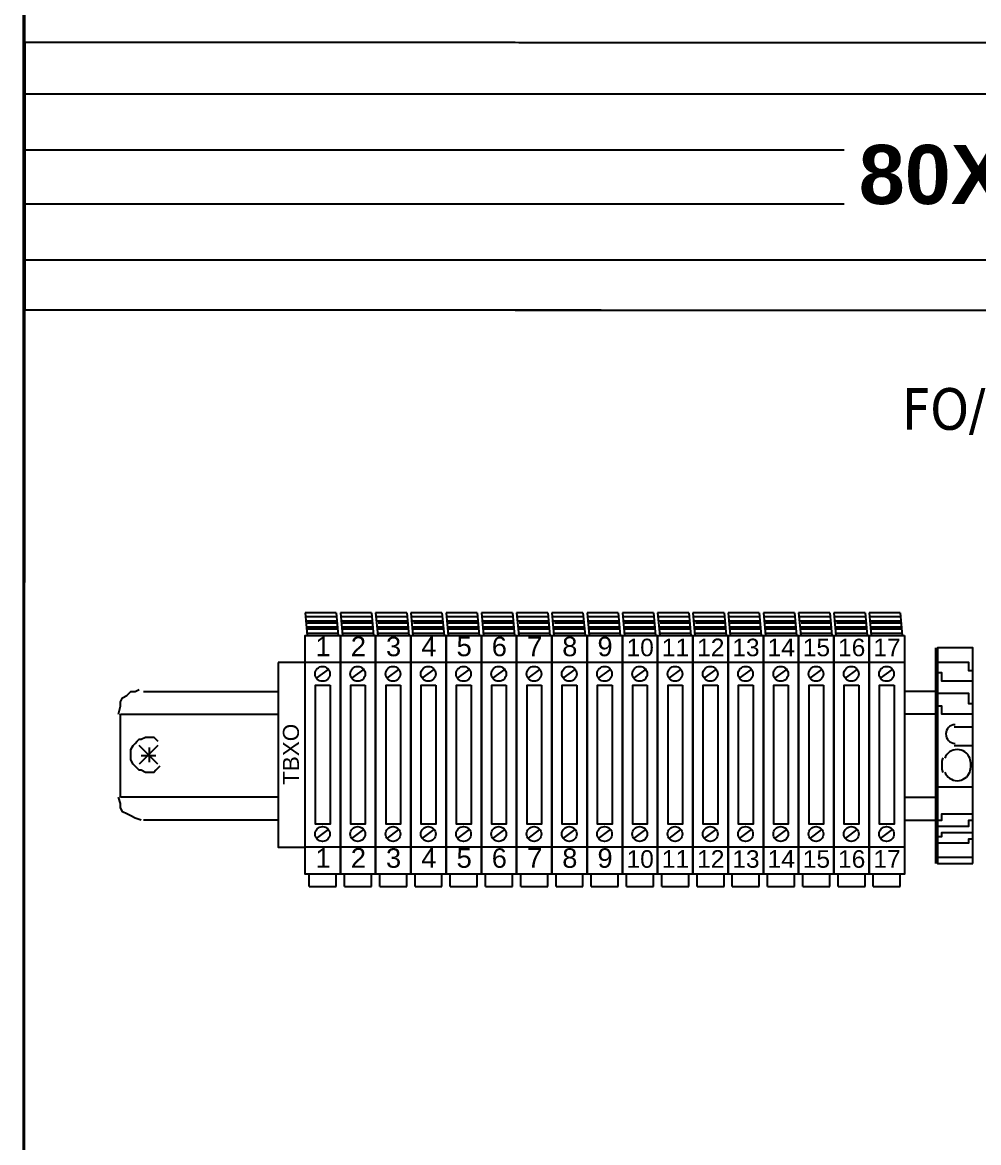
# Model space of a CAD drawing. Header units: inches. Extents: x 100535554 to 201081702, y 63708552 to 127420865.
# Drawn here: x 100541700.2 to 100541743.2, y 63710415.2 to 63710465.6 of the extents above; entities that cross this region are included whole.
import ezdxf

# ---------------------------------------------------------------- set-up
doc = ezdxf.new("R2010")
doc.units = ezdxf.units.IN
doc.header["$MEASUREMENT"] = 0
doc.styles.add('Arial$001H0', font='arial.ttf')
doc.styles.add('Arial$101H0', font='arialbd.ttf')
doc.styles.add('Tahoma$001H0', font='tahoma.ttf')

msp = doc.modelspace()

# ---------------------------------------------------------------- linework, layer by layer
at = {"color": 7, "linetype": 'Continuous', "lineweight": -2, "true_color": 0x000007}
for p, q in [((100541700.283, 63710223.691), (100541700.376, 63710500.746)), ((100541741.286, 63710437.47), (100541741.286, 63710427.778)), ((100541705.688, 63710435.513), (100541711.372, 63710435.513)), ((100541705.688, 63710435.513), (100541711.745, 63710435.513)), ((100541741.286, 63710435.513), (100541739.888, 63710435.513)), ((100541704.663, 63710434.488), (100541711.372, 63710434.488)), ((100541704.663, 63710430.76), (100541704.663, 63710434.488)), ((100541704.663, 63710434.488), (100541711.745, 63710434.488)), ((100541704.663, 63710430.76), (100541704.663, 63710434.488)), ((100541741.286, 63710434.488), (100541739.888, 63710434.488)), ((100541706.34, 63710433.09), (100541705.501, 63710432.251)), ((100541706.34, 63710432.251), (100541705.501, 63710433.09)), ((100541706.34, 63710433.09), (100541705.501, 63710432.251)), ((100541706.34, 63710432.251), (100541705.501, 63710433.09)), ((100541705.967, 63710432.344), (100541705.967, 63710432.997)), ((100541705.967, 63710432.344), (100541705.967, 63710432.997)), ((100541706.247, 63710432.624), (100541705.594, 63710432.624)), ((100541706.247, 63710432.624), (100541705.594, 63710432.624)), ((100541711.372, 63710430.76), (100541704.663, 63710430.76)), ((100541711.745, 63710430.76), (100541704.663, 63710430.76)), ((100541739.888, 63710430.76), (100541741.286, 63710430.76)), ((100541711.372, 63710429.735), (100541705.688, 63710429.735)), ((100541711.745, 63710429.735), (100541705.688, 63710429.735)), ((100541739.888, 63710429.735), (100541741.286, 63710429.735))]:
    msp.add_line(p, q, dxfattribs=at)
at = {"color": 7, "linetype": 'Continuous', "lineweight": 25, "true_color": 0x000007}
for p, q in [((100541855.724, 63710464.588), (100541700.376, 63710464.682)), ((100541855.724, 63710462.352), (100541700.376, 63710462.352)), ((100541737.186, 63710459.836), (100541700.376, 63710459.836)), ((100541737.186, 63710457.413), (100541700.376, 63710457.413)), ((100541855.724, 63710454.897), (100541700.376, 63710454.897)), ((100541700.376, 63710452.66), (100541855.724, 63710452.567))]:
    msp.add_line(p, q, dxfattribs=at)
at = {"color": 254, "linetype": 'Continuous', "lineweight": -2, "true_color": 0xdbdbdb}
for p, q in [((100541714.354, 63710439.054), (100541712.956, 63710439.054)), ((100541712.956, 63710439.054), (100541713.05, 63710438.029)), ((100541714.374, 63710438.866), (100541712.976, 63710438.866)), ((100541714.354, 63710439.054), (100541714.448, 63710438.029)), ((100541715.939, 63710439.054), (100541714.541, 63710439.054)), ((100541714.541, 63710439.054), (100541714.634, 63710438.029)), ((100541715.958, 63710438.866), (100541714.56, 63710438.866)), ((100541715.939, 63710439.054), (100541716.032, 63710438.029)), ((100541717.523, 63710439.054), (100541716.125, 63710439.054)), ((100541716.125, 63710439.054), (100541716.218, 63710438.029)), ((100541717.542, 63710438.866), (100541716.144, 63710438.866)), ((100541717.523, 63710439.054), (100541717.616, 63710438.029)), ((100541719.107, 63710439.054), (100541717.709, 63710439.054)), ((100541717.709, 63710439.054), (100541717.802, 63710438.029)), ((100541719.127, 63710438.866), (100541717.729, 63710438.866)), ((100541719.107, 63710439.054), (100541719.2, 63710438.029)), ((100541720.691, 63710439.054), (100541719.293, 63710439.054)), ((100541719.293, 63710439.054), (100541719.387, 63710438.029)), ((100541720.711, 63710438.866), (100541719.313, 63710438.866)), ((100541720.691, 63710439.054), (100541720.784, 63710438.029)), ((100541722.276, 63710439.054), (100541720.878, 63710439.054)), ((100541720.878, 63710439.054), (100541720.971, 63710438.029)), ((100541722.295, 63710438.866), (100541720.897, 63710438.866)), ((100541722.276, 63710439.054), (100541722.369, 63710438.029)), ((100541723.86, 63710439.054), (100541722.462, 63710439.054)), ((100541722.462, 63710439.054), (100541722.555, 63710438.029)), ((100541723.879, 63710438.866), (100541722.481, 63710438.866)), ((100541723.86, 63710439.054), (100541723.953, 63710438.029)), ((100541725.444, 63710439.054), (100541724.046, 63710439.054)), ((100541724.046, 63710439.054), (100541724.139, 63710438.029)), ((100541725.463, 63710438.866), (100541724.066, 63710438.866)), ((100541725.444, 63710439.054), (100541725.537, 63710438.029)), ((100541727.028, 63710439.054), (100541725.63, 63710439.054)), ((100541725.63, 63710439.054), (100541725.724, 63710438.029)), ((100541727.048, 63710438.866), (100541725.65, 63710438.866)), ((100541727.028, 63710439.054), (100541727.121, 63710438.029)), ((100541728.612, 63710439.054), (100541727.215, 63710439.054)), ((100541727.215, 63710439.054), (100541727.308, 63710438.029)), ((100541728.632, 63710438.866), (100541727.234, 63710438.866)), ((100541728.612, 63710439.054), (100541728.706, 63710438.029)), ((100541730.197, 63710439.054), (100541728.799, 63710439.054)), ((100541728.799, 63710439.054), (100541728.892, 63710438.029)), ((100541730.216, 63710438.866), (100541728.818, 63710438.866)), ((100541730.197, 63710439.054), (100541730.29, 63710438.029)), ((100541731.781, 63710439.054), (100541730.383, 63710439.054)), ((100541730.383, 63710439.054), (100541730.476, 63710438.029)), ((100541731.8, 63710438.866), (100541730.403, 63710438.866)), ((100541731.781, 63710439.054), (100541731.874, 63710438.029)), ((100541733.365, 63710439.054), (100541731.967, 63710439.054)), ((100541731.967, 63710439.054), (100541732.061, 63710438.029)), ((100541733.385, 63710438.866), (100541731.987, 63710438.866)), ((100541733.365, 63710439.054), (100541733.458, 63710438.029)), ((100541734.949, 63710439.054), (100541733.552, 63710439.054)), ((100541733.552, 63710439.054), (100541733.645, 63710438.029)), ((100541734.969, 63710438.866), (100541733.571, 63710438.866)), ((100541734.949, 63710439.054), (100541735.043, 63710438.029)), ((100541736.534, 63710439.054), (100541735.136, 63710439.054)), ((100541735.136, 63710439.054), (100541735.229, 63710438.029)), ((100541736.553, 63710438.866), (100541735.155, 63710438.866)), ((100541736.534, 63710439.054), (100541736.627, 63710438.029)), ((100541738.118, 63710439.054), (100541736.72, 63710439.054)), ((100541736.72, 63710439.054), (100541736.813, 63710438.029)), ((100541738.137, 63710438.866), (100541736.74, 63710438.866)), ((100541738.118, 63710439.054), (100541738.211, 63710438.029)), ((100541739.702, 63710439.054), (100541738.304, 63710439.054)), ((100541738.304, 63710439.054), (100541738.397, 63710438.029)), ((100541739.722, 63710438.866), (100541738.324, 63710438.866)), ((100541739.702, 63710439.054), (100541739.795, 63710438.029)), ((100541714.39, 63710438.68), (100541712.992, 63710438.68)), ((100541714.414, 63710438.402), (100541713.016, 63710438.402)), ((100541714.423, 63710438.309), (100541713.025, 63710438.309)), ((100541714.374, 63710438.587), (100541713.069, 63710438.587)), ((100541715.974, 63710438.68), (100541714.576, 63710438.68)), ((100541715.998, 63710438.402), (100541714.601, 63710438.402)), ((100541716.008, 63710438.309), (100541714.61, 63710438.309)), ((100541715.958, 63710438.587), (100541714.653, 63710438.587)), ((100541717.559, 63710438.68), (100541716.161, 63710438.68)), ((100541717.583, 63710438.402), (100541716.185, 63710438.402)), ((100541717.592, 63710438.309), (100541716.194, 63710438.309)), ((100541717.542, 63710438.587), (100541716.238, 63710438.587)), ((100541719.143, 63710438.68), (100541717.745, 63710438.68)), ((100541719.167, 63710438.402), (100541717.769, 63710438.402)), ((100541719.176, 63710438.309), (100541717.778, 63710438.309)), ((100541719.127, 63710438.587), (100541717.822, 63710438.587)), ((100541720.727, 63710438.68), (100541719.329, 63710438.68)), ((100541720.751, 63710438.402), (100541719.353, 63710438.402)), ((100541720.76, 63710438.309), (100541719.362, 63710438.309)), ((100541720.711, 63710438.587), (100541719.406, 63710438.587)), ((100541722.311, 63710438.68), (100541720.913, 63710438.68)), ((100541722.335, 63710438.402), (100541720.938, 63710438.402)), ((100541722.344, 63710438.309), (100541720.947, 63710438.309)), ((100541722.295, 63710438.587), (100541720.99, 63710438.587)), ((100541723.896, 63710438.68), (100541722.498, 63710438.68)), ((100541723.92, 63710438.402), (100541722.522, 63710438.402)), ((100541723.929, 63710438.309), (100541722.531, 63710438.309)), ((100541723.879, 63710438.587), (100541722.575, 63710438.587)), ((100541725.48, 63710438.68), (100541724.082, 63710438.68)), ((100541725.504, 63710438.402), (100541724.106, 63710438.402)), ((100541725.513, 63710438.309), (100541724.115, 63710438.309)), ((100541725.463, 63710438.587), (100541724.159, 63710438.587)), ((100541727.064, 63710438.68), (100541725.666, 63710438.68)), ((100541727.088, 63710438.402), (100541725.69, 63710438.402)), ((100541727.097, 63710438.309), (100541725.699, 63710438.309)), ((100541727.048, 63710438.587), (100541725.743, 63710438.587)), ((100541728.648, 63710438.68), (100541727.25, 63710438.68)), ((100541728.672, 63710438.402), (100541727.275, 63710438.402)), ((100541728.681, 63710438.309), (100541727.284, 63710438.309)), ((100541728.632, 63710438.587), (100541727.327, 63710438.587)), ((100541730.232, 63710438.68), (100541728.835, 63710438.68)), ((100541730.257, 63710438.402), (100541728.859, 63710438.402)), ((100541730.266, 63710438.309), (100541728.868, 63710438.309)), ((100541730.216, 63710438.587), (100541728.912, 63710438.587)), ((100541731.817, 63710438.68), (100541730.419, 63710438.68)), ((100541731.841, 63710438.402), (100541730.443, 63710438.402)), ((100541731.85, 63710438.309), (100541730.452, 63710438.309)), ((100541731.8, 63710438.587), (100541730.496, 63710438.587)), ((100541733.401, 63710438.68), (100541732.003, 63710438.68)), ((100541733.425, 63710438.402), (100541732.027, 63710438.402)), ((100541733.434, 63710438.309), (100541732.036, 63710438.309)), ((100541733.385, 63710438.587), (100541732.08, 63710438.587)), ((100541734.985, 63710438.68), (100541733.587, 63710438.68)), ((100541735.009, 63710438.402), (100541733.611, 63710438.402)), ((100541735.018, 63710438.309), (100541733.621, 63710438.309)), ((100541734.969, 63710438.587), (100541733.664, 63710438.587)), ((100541736.569, 63710438.68), (100541735.172, 63710438.68)), ((100541736.594, 63710438.402), (100541735.196, 63710438.402)), ((100541736.603, 63710438.309), (100541735.205, 63710438.309)), ((100541736.553, 63710438.587), (100541735.248, 63710438.587)), ((100541738.154, 63710438.68), (100541736.756, 63710438.68)), ((100541738.178, 63710438.402), (100541736.78, 63710438.402)), ((100541738.187, 63710438.309), (100541736.789, 63710438.309)), ((100541738.137, 63710438.587), (100541736.833, 63710438.587)), ((100541739.738, 63710438.68), (100541738.34, 63710438.68)), ((100541739.762, 63710438.402), (100541738.364, 63710438.402)), ((100541739.771, 63710438.309), (100541738.373, 63710438.309)), ((100541739.722, 63710438.587), (100541738.417, 63710438.587)), ((100541714.439, 63710438.124), (100541713.041, 63710438.124)), ((100541716.023, 63710438.124), (100541714.626, 63710438.124)), ((100541717.608, 63710438.124), (100541716.21, 63710438.124)), ((100541719.192, 63710438.124), (100541717.794, 63710438.124)), ((100541720.776, 63710438.124), (100541719.378, 63710438.124)), ((100541722.36, 63710438.124), (100541720.963, 63710438.124)), ((100541723.945, 63710438.124), (100541722.547, 63710438.124)), ((100541725.529, 63710438.124), (100541724.131, 63710438.124)), ((100541727.113, 63710438.124), (100541725.715, 63710438.124)), ((100541728.697, 63710438.124), (100541727.3, 63710438.124)), ((100541730.282, 63710438.124), (100541728.884, 63710438.124)), ((100541731.866, 63710438.124), (100541730.468, 63710438.124)), ((100541733.45, 63710438.124), (100541732.052, 63710438.124)), ((100541735.034, 63710438.124), (100541733.636, 63710438.124)), ((100541736.619, 63710438.124), (100541735.221, 63710438.124)), ((100541738.203, 63710438.124), (100541736.805, 63710438.124)), ((100541739.787, 63710438.124), (100541738.389, 63710438.124)), ((100541714.541, 63710436.818), (100541712.956, 63710436.818)), ((100541716.125, 63710436.818), (100541714.541, 63710436.818)), ((100541717.709, 63710436.818), (100541716.125, 63710436.818)), ((100541719.293, 63710436.818), (100541717.709, 63710436.818)), ((100541720.878, 63710436.818), (100541719.293, 63710436.818)), ((100541722.462, 63710436.818), (100541720.878, 63710436.818)), ((100541724.046, 63710436.818), (100541722.462, 63710436.818)), ((100541725.63, 63710436.818), (100541724.046, 63710436.818)), ((100541727.215, 63710436.818), (100541725.63, 63710436.818)), ((100541728.799, 63710436.818), (100541727.215, 63710436.818)), ((100541730.383, 63710436.818), (100541728.799, 63710436.818)), ((100541731.967, 63710436.818), (100541730.383, 63710436.818)), ((100541733.552, 63710436.818), (100541731.967, 63710436.818)), ((100541735.136, 63710436.818), (100541733.552, 63710436.818)), ((100541736.72, 63710436.818), (100541735.136, 63710436.818)), ((100541738.304, 63710436.818), (100541736.72, 63710436.818)), ((100541739.888, 63710436.818), (100541738.304, 63710436.818)), ((100541714.541, 63710428.524), (100541712.956, 63710428.524)), ((100541716.125, 63710428.524), (100541714.541, 63710428.524)), ((100541717.709, 63710428.524), (100541716.125, 63710428.524)), ((100541719.293, 63710428.524), (100541717.709, 63710428.524)), ((100541720.878, 63710428.524), (100541719.293, 63710428.524)), ((100541722.462, 63710428.524), (100541720.878, 63710428.524)), ((100541724.046, 63710428.524), (100541722.462, 63710428.524)), ((100541725.63, 63710428.524), (100541724.046, 63710428.524)), ((100541727.215, 63710428.524), (100541725.63, 63710428.524)), ((100541728.799, 63710428.524), (100541727.215, 63710428.524)), ((100541730.383, 63710428.524), (100541728.799, 63710428.524)), ((100541731.967, 63710428.524), (100541730.383, 63710428.524)), ((100541733.552, 63710428.524), (100541731.967, 63710428.524)), ((100541735.136, 63710428.524), (100541733.552, 63710428.524)), ((100541736.72, 63710428.524), (100541735.136, 63710428.524)), ((100541738.304, 63710428.524), (100541736.72, 63710428.524)), ((100541739.888, 63710428.524), (100541738.304, 63710428.524)), ((100541713.143, 63710426.753), (100541713.143, 63710427.312)), ((100541714.354, 63710426.753), (100541714.354, 63710427.312)), ((100541714.727, 63710426.753), (100541714.727, 63710427.312)), ((100541715.939, 63710426.753), (100541715.939, 63710427.312)), ((100541716.311, 63710426.753), (100541716.311, 63710427.312)), ((100541717.523, 63710426.753), (100541717.523, 63710427.312)), ((100541717.896, 63710426.753), (100541717.896, 63710427.312)), ((100541719.107, 63710426.753), (100541719.107, 63710427.312)), ((100541719.48, 63710426.753), (100541719.48, 63710427.312)), ((100541720.691, 63710426.753), (100541720.691, 63710427.312)), ((100541721.064, 63710426.753), (100541721.064, 63710427.312)), ((100541722.276, 63710426.753), (100541722.276, 63710427.312)), ((100541722.648, 63710426.753), (100541722.648, 63710427.312)), ((100541723.86, 63710426.753), (100541723.86, 63710427.312)), ((100541724.233, 63710426.753), (100541724.233, 63710427.312)), ((100541725.444, 63710426.753), (100541725.444, 63710427.312)), ((100541725.817, 63710426.753), (100541725.817, 63710427.312)), ((100541727.028, 63710426.753), (100541727.028, 63710427.312)), ((100541727.401, 63710426.753), (100541727.401, 63710427.312)), ((100541728.612, 63710426.753), (100541728.612, 63710427.312)), ((100541728.985, 63710426.753), (100541728.985, 63710427.312)), ((100541730.197, 63710426.753), (100541730.197, 63710427.312)), ((100541730.569, 63710426.753), (100541730.569, 63710427.312)), ((100541731.781, 63710426.753), (100541731.781, 63710427.312)), ((100541732.154, 63710426.753), (100541732.154, 63710427.312)), ((100541733.365, 63710426.753), (100541733.365, 63710427.312)), ((100541733.738, 63710426.753), (100541733.738, 63710427.312)), ((100541734.949, 63710426.753), (100541734.949, 63710427.312)), ((100541735.322, 63710426.753), (100541735.322, 63710427.312)), ((100541736.534, 63710426.753), (100541736.534, 63710427.312)), ((100541736.906, 63710426.753), (100541736.906, 63710427.312)), ((100541738.118, 63710426.753), (100541738.118, 63710427.312)), ((100541738.491, 63710426.753), (100541738.491, 63710427.312)), ((100541739.702, 63710426.753), (100541739.702, 63710427.312)), ((100541713.143, 63710426.753), (100541714.354, 63710426.753)), ((100541714.727, 63710426.753), (100541715.939, 63710426.753)), ((100541716.311, 63710426.753), (100541717.523, 63710426.753)), ((100541717.896, 63710426.753), (100541719.107, 63710426.753)), ((100541719.48, 63710426.753), (100541720.691, 63710426.753)), ((100541721.064, 63710426.753), (100541722.276, 63710426.753)), ((100541722.648, 63710426.753), (100541723.86, 63710426.753)), ((100541724.233, 63710426.753), (100541725.444, 63710426.753)), ((100541725.817, 63710426.753), (100541727.028, 63710426.753)), ((100541727.401, 63710426.753), (100541728.612, 63710426.753)), ((100541728.985, 63710426.753), (100541730.197, 63710426.753)), ((100541730.569, 63710426.753), (100541731.781, 63710426.753)), ((100541732.154, 63710426.753), (100541733.365, 63710426.753)), ((100541733.738, 63710426.753), (100541734.949, 63710426.753)), ((100541735.322, 63710426.753), (100541736.534, 63710426.753)), ((100541736.906, 63710426.753), (100541738.118, 63710426.753)), ((100541738.491, 63710426.753), (100541739.702, 63710426.753))]:
    msp.add_line(p, q, dxfattribs=at)
at = {"ltscale": 10}
for p, q in [((100541713.47, 63710436.106), (100541714.004, 63710436.506)), ((100541715.055, 63710436.106), (100541715.588, 63710436.506)), ((100541716.639, 63710436.106), (100541717.172, 63710436.506)), ((100541718.223, 63710436.106), (100541718.757, 63710436.506)), ((100541719.807, 63710436.106), (100541720.341, 63710436.506)), ((100541721.392, 63710436.106), (100541721.925, 63710436.506)), ((100541722.976, 63710436.106), (100541723.509, 63710436.506)), ((100541724.56, 63710436.106), (100541725.094, 63710436.506)), ((100541726.144, 63710436.106), (100541726.678, 63710436.506)), ((100541727.728, 63710436.106), (100541728.262, 63710436.506)), ((100541729.313, 63710436.106), (100541729.846, 63710436.506)), ((100541730.897, 63710436.106), (100541731.43, 63710436.506)), ((100541732.481, 63710436.106), (100541733.015, 63710436.506)), ((100541734.065, 63710436.106), (100541734.599, 63710436.506)), ((100541735.65, 63710436.106), (100541736.183, 63710436.506)), ((100541737.234, 63710436.106), (100541737.767, 63710436.506)), ((100541738.818, 63710436.106), (100541739.352, 63710436.506)), ((100541713.47, 63710428.911), (100541714.004, 63710429.311)), ((100541715.055, 63710428.911), (100541715.588, 63710429.311)), ((100541716.639, 63710428.911), (100541717.172, 63710429.311)), ((100541718.223, 63710428.911), (100541718.757, 63710429.311)), ((100541719.807, 63710428.911), (100541720.341, 63710429.311)), ((100541721.392, 63710428.911), (100541721.925, 63710429.311)), ((100541722.976, 63710428.911), (100541723.509, 63710429.311)), ((100541724.56, 63710428.911), (100541725.094, 63710429.311)), ((100541726.144, 63710428.911), (100541726.678, 63710429.311)), ((100541727.728, 63710428.911), (100541728.262, 63710429.311)), ((100541729.313, 63710428.911), (100541729.846, 63710429.311)), ((100541730.897, 63710428.911), (100541731.43, 63710429.311)), ((100541732.481, 63710428.911), (100541733.015, 63710429.311)), ((100541734.065, 63710428.911), (100541734.599, 63710429.311)), ((100541735.65, 63710428.911), (100541736.183, 63710429.311)), ((100541737.234, 63710428.911), (100541737.767, 63710429.311)), ((100541738.818, 63710428.911), (100541739.352, 63710429.311))]:
    msp.add_line(p, q, dxfattribs=at)
at = {"color": 5, "linetype": 'Continuous', "lineweight": -2, "true_color": 0x000005}
for p, q in [((100541742.125, 63710433.929), (100541742.964, 63710433.929)), ((100541742.125, 63710433.09), (100541742.964, 63710433.09)), ((100541741.38, 63710431.226), (100541742.964, 63710431.226)), ((100541742.964, 63710428.058), (100541741.38, 63710428.058))]:
    msp.add_line(p, q, dxfattribs=at)
at = {"color": 7, "linetype": 'Continuous', "lineweight": -2, "true_color": 0x000007}
for points in [[(100541700.283, 63710223.691), (100541691.336, 63710223.691), (100541691.336, 63710500.746), (100541700.283, 63710500.746)], [(100541855.724, 63710464.588), (100541855.724, 63710452.567), (100541700.376, 63710452.66), (100541700.376, 63710464.682)], [(100541711.745, 63710436.818), (100541711.745, 63710428.524), (100541712.956, 63710428.524), (100541712.956, 63710436.818)]]:
    msp.add_lwpolyline(points, close=True, dxfattribs=at)
at = {"color": 254, "linetype": 'Continuous', "lineweight": -2, "true_color": 0xdbdbdb}
for points in [[(100541714.541, 63710438.029), (100541714.541, 63710427.312), (100541712.956, 63710427.312), (100541712.956, 63710438.029)], [(100541716.125, 63710438.029), (100541716.125, 63710427.312), (100541714.541, 63710427.312), (100541714.541, 63710438.029)], [(100541717.709, 63710438.029), (100541717.709, 63710427.312), (100541716.125, 63710427.312), (100541716.125, 63710438.029)], [(100541719.293, 63710438.029), (100541719.293, 63710427.312), (100541717.709, 63710427.312), (100541717.709, 63710438.029)], [(100541720.878, 63710438.029), (100541720.878, 63710427.312), (100541719.293, 63710427.312), (100541719.293, 63710438.029)], [(100541722.462, 63710438.029), (100541722.462, 63710427.312), (100541720.878, 63710427.312), (100541720.878, 63710438.029)], [(100541724.046, 63710438.029), (100541724.046, 63710427.312), (100541722.462, 63710427.312), (100541722.462, 63710438.029)], [(100541725.63, 63710438.029), (100541725.63, 63710427.312), (100541724.046, 63710427.312), (100541724.046, 63710438.029)], [(100541727.215, 63710438.029), (100541727.215, 63710427.312), (100541725.63, 63710427.312), (100541725.63, 63710438.029)], [(100541728.799, 63710438.029), (100541728.799, 63710427.312), (100541727.215, 63710427.312), (100541727.215, 63710438.029)], [(100541730.383, 63710438.029), (100541730.383, 63710427.312), (100541728.799, 63710427.312), (100541728.799, 63710438.029)], [(100541731.967, 63710438.029), (100541731.967, 63710427.312), (100541730.383, 63710427.312), (100541730.383, 63710438.029)], [(100541733.552, 63710438.029), (100541733.552, 63710427.312), (100541731.967, 63710427.312), (100541731.967, 63710438.029)], [(100541735.136, 63710438.029), (100541735.136, 63710427.312), (100541733.552, 63710427.312), (100541733.552, 63710438.029)], [(100541736.72, 63710438.029), (100541736.72, 63710427.312), (100541735.136, 63710427.312), (100541735.136, 63710438.029)], [(100541738.304, 63710438.029), (100541738.304, 63710427.312), (100541736.72, 63710427.312), (100541736.72, 63710438.029)], [(100541739.888, 63710438.029), (100541739.888, 63710427.312), (100541738.304, 63710427.312), (100541738.304, 63710438.029)], [(100541714.075, 63710435.793), (100541714.075, 63710429.549), (100541713.422, 63710429.549), (100541713.422, 63710435.793)], [(100541715.659, 63710435.793), (100541715.659, 63710429.549), (100541715.007, 63710429.549), (100541715.007, 63710435.793)], [(100541717.243, 63710435.793), (100541717.243, 63710429.549), (100541716.591, 63710429.549), (100541716.591, 63710435.793)], [(100541718.827, 63710435.793), (100541718.827, 63710429.549), (100541718.175, 63710429.549), (100541718.175, 63710435.793)], [(100541720.412, 63710435.793), (100541720.412, 63710429.549), (100541719.759, 63710429.549), (100541719.759, 63710435.793)], [(100541721.996, 63710435.793), (100541721.996, 63710429.549), (100541721.344, 63710429.549), (100541721.344, 63710435.793)], [(100541723.58, 63710435.793), (100541723.58, 63710429.549), (100541722.928, 63710429.549), (100541722.928, 63710435.793)], [(100541725.164, 63710435.793), (100541725.164, 63710429.549), (100541724.512, 63710429.549), (100541724.512, 63710435.793)], [(100541726.749, 63710435.793), (100541726.749, 63710429.549), (100541726.096, 63710429.549), (100541726.096, 63710435.793)], [(100541728.333, 63710435.793), (100541728.333, 63710429.549), (100541727.681, 63710429.549), (100541727.681, 63710435.793)], [(100541729.917, 63710435.793), (100541729.917, 63710429.549), (100541729.265, 63710429.549), (100541729.265, 63710435.793)], [(100541731.501, 63710435.793), (100541731.501, 63710429.549), (100541730.849, 63710429.549), (100541730.849, 63710435.793)], [(100541733.086, 63710435.793), (100541733.086, 63710429.549), (100541732.433, 63710429.549), (100541732.433, 63710435.793)], [(100541734.67, 63710435.793), (100541734.67, 63710429.549), (100541734.017, 63710429.549), (100541734.017, 63710435.793)], [(100541736.254, 63710435.793), (100541736.254, 63710429.549), (100541735.602, 63710429.549), (100541735.602, 63710435.793)], [(100541737.838, 63710435.793), (100541737.838, 63710429.549), (100541737.186, 63710429.549), (100541737.186, 63710435.793)], [(100541739.423, 63710435.793), (100541739.423, 63710429.549), (100541738.77, 63710429.549), (100541738.77, 63710435.793)]]:
    msp.add_lwpolyline(points, close=True, dxfattribs=at)
at = {"color": 5, "linetype": 'Continuous', "lineweight": -2, "true_color": 0x000005}
msp.add_lwpolyline([(100541742.964, 63710427.778), (100541742.964, 63710437.47), (100541741.38, 63710437.47), (100541741.38, 63710427.778)], close=True, dxfattribs=at)
for points in [[(100541741.38, 63710436.724), (100541741.286, 63710436.724), (100541741.286, 63710432.624), (100541741.38, 63710432.624)], [(100541742.964, 63710436.445), (100541742.777, 63710436.445), (100541742.777, 63710436.818), (100541741.38, 63710436.818)], [(100541742.964, 63710435.979), (100541741.566, 63710435.979), (100541741.566, 63710436.352), (100541741.38, 63710436.352)], [(100541742.964, 63710434.954), (100541742.777, 63710434.954), (100541742.777, 63710435.42), (100541741.38, 63710435.42)], [(100541742.964, 63710434.488), (100541741.566, 63710434.488), (100541741.566, 63710434.861), (100541741.38, 63710434.861)], [(100541741.38, 63710429.735), (100541741.566, 63710429.735), (100541741.566, 63710430.015), (100541742.964, 63710430.015)], [(100541741.38, 63710429.456), (100541742.777, 63710429.456), (100541742.777, 63710429.735), (100541742.964, 63710429.735)], [(100541741.38, 63710428.99), (100541741.566, 63710428.99), (100541741.566, 63710429.176), (100541742.964, 63710429.176)], [(100541741.38, 63710428.71), (100541742.777, 63710428.71), (100541742.777, 63710428.896), (100541742.964, 63710428.896)]]:
    msp.add_lwpolyline(points, dxfattribs=at)
at = {"color": 7, "linetype": 'Continuous', "lineweight": -2, "true_color": 0x000007}
for points in [[(100541704.569, 63710434.488), (100541704.663, 63710434.861), (100541704.663, 63710435.047), (100541704.756, 63710435.233), (100541704.942, 63710435.327), (100541705.128, 63710435.513), (100541705.315, 63710435.513), (100541705.501, 63710435.606)], [(100541704.569, 63710434.488), (100541704.663, 63710434.861), (100541704.663, 63710435.047), (100541704.756, 63710435.233), (100541704.942, 63710435.327), (100541705.128, 63710435.513), (100541705.315, 63710435.513), (100541705.501, 63710435.606)], [(100541706.433, 63710432.158), (100541706.34, 63710432.065), (100541706.247, 63710431.972), (100541706.154, 63710431.879), (100541705.967, 63710431.879), (100541705.874, 63710431.879), (100541705.781, 63710431.879), (100541705.594, 63710431.972), (100541705.501, 63710431.972), (100541705.408, 63710432.065), (100541705.315, 63710432.158), (100541705.222, 63710432.251), (100541705.128, 63710432.438), (100541705.128, 63710432.531), (100541705.128, 63710432.624), (100541705.128, 63710432.81), (100541705.128, 63710432.904), (100541705.222, 63710433.09), (100541705.315, 63710433.183), (100541705.408, 63710433.276), (100541705.501, 63710433.37), (100541705.594, 63710433.37), (100541705.781, 63710433.463), (100541705.874, 63710433.463), (100541705.967, 63710433.463), (100541706.154, 63710433.463), (100541706.247, 63710433.37), (100541706.34, 63710433.276)], [(100541706.433, 63710432.158), (100541706.34, 63710432.065), (100541706.247, 63710431.972), (100541706.154, 63710431.879), (100541705.967, 63710431.879), (100541705.874, 63710431.879), (100541705.781, 63710431.879), (100541705.594, 63710431.972), (100541705.501, 63710431.972), (100541705.408, 63710432.065), (100541705.315, 63710432.158), (100541705.222, 63710432.251), (100541705.128, 63710432.438), (100541705.128, 63710432.531), (100541705.128, 63710432.624), (100541705.128, 63710432.81), (100541705.128, 63710432.904), (100541705.222, 63710433.09), (100541705.315, 63710433.183), (100541705.408, 63710433.276), (100541705.501, 63710433.37), (100541705.594, 63710433.37), (100541705.781, 63710433.463), (100541705.874, 63710433.463), (100541705.967, 63710433.463), (100541706.154, 63710433.463), (100541706.247, 63710433.37), (100541706.34, 63710433.276)], [(100541705.594, 63710429.735), (100541705.315, 63710429.828), (100541705.128, 63710429.922), (100541704.942, 63710430.015), (100541704.756, 63710430.108), (100541704.663, 63710430.294), (100541704.663, 63710430.481), (100541704.569, 63710430.76)], [(100541705.594, 63710429.735), (100541705.315, 63710429.828), (100541705.128, 63710429.922), (100541704.942, 63710430.015), (100541704.756, 63710430.108), (100541704.663, 63710430.294), (100541704.663, 63710430.481), (100541704.569, 63710430.76)]]:
    msp.add_lwpolyline(points, dxfattribs=at)
at = {"ltscale": 10}
for centre in [(100541713.737, 63710436.306), (100541715.321, 63710436.306), (100541716.906, 63710436.306), (100541718.49, 63710436.306), (100541720.074, 63710436.306), (100541721.658, 63710436.306), (100541723.243, 63710436.306), (100541724.827, 63710436.306), (100541726.411, 63710436.306), (100541727.995, 63710436.306), (100541729.579, 63710436.306), (100541731.164, 63710436.306), (100541732.748, 63710436.306), (100541734.332, 63710436.306), (100541735.916, 63710436.306), (100541737.501, 63710436.306), (100541739.085, 63710436.306), (100541713.737, 63710429.111), (100541715.321, 63710429.111), (100541716.906, 63710429.111), (100541718.49, 63710429.111), (100541720.074, 63710429.111), (100541721.658, 63710429.111), (100541723.243, 63710429.111), (100541724.827, 63710429.111), (100541726.411, 63710429.111), (100541727.995, 63710429.111), (100541729.579, 63710429.111), (100541731.164, 63710429.111), (100541732.748, 63710429.111), (100541734.332, 63710429.111), (100541735.916, 63710429.111), (100541737.501, 63710429.111), (100541739.085, 63710429.111)]:
    msp.add_circle(centre, 0.334, dxfattribs=at)
at = {"color": 5, "linetype": 'Continuous', "lineweight": -2, "true_color": 0x000005}
for points in [[(100541742.172, 63710434.022), (100541741.94, 63710434.022), (100541741.752, 63710433.834), (100541741.752, 63710433.603)], [(100541741.752, 63710433.603), (100541741.752, 63710433.371), (100541741.94, 63710433.183), (100541742.172, 63710433.183)], [(100541742.265, 63710432.904), (100541742.014, 63710432.904), (100541741.789, 63710432.749), (100541741.699, 63710432.515)], [(100541742.83, 63710432.515), (100541742.74, 63710432.749), (100541742.516, 63710432.904), (100541742.265, 63710432.904)], [(100541741.609, 63710432.53), (100541741.552, 63710432.317), (100541741.552, 63710432.092), (100541741.609, 63710431.879)], [(100541742.828, 63710431.879), (100541742.885, 63710432.092), (100541742.885, 63710432.317), (100541742.828, 63710432.53)], [(100541741.699, 63710431.894), (100541741.789, 63710431.66), (100541742.014, 63710431.506), (100541742.265, 63710431.506)], [(100541742.265, 63710431.506), (100541742.516, 63710431.506), (100541742.74, 63710431.66), (100541742.83, 63710431.894)]]:
    msp.add_open_spline(points, degree=3, dxfattribs=at)

# ---------------------------------------------------------------- texts
at = {"color": 7, "true_color": 0x000007}
for s, height, style, p in [('80X60 TRUFF', 2.66058, 'Arial$101H0', (100541737.838, 63710457.413)), ('1', 0.884, 'Arial$001H0', (100541713.422, 63710437.097)), ('2', 0.884, 'Arial$001H0', (100541715.007, 63710437.097)), ('3', 0.874, 'Arial$001H0', (100541716.591, 63710437.097)), ('4', 0.886, 'Arial$001H0', (100541718.175, 63710437.097)), ('5', 0.884, 'Arial$001H0', (100541719.759, 63710437.097)), ('6', 0.874, 'Arial$001H0', (100541721.344, 63710437.097)), ('7', 0.893, 'Arial$001H0', (100541722.928, 63710437.097)), ('8', 0.874, 'Arial$001H0', (100541724.512, 63710437.097)), ('9', 0.874, 'Arial$001H0', (100541726.096, 63710437.097)), ('10', 0.7887, 'Arial$001H0', (100541727.401, 63710437.097)), ('11', 0.7926, 'Arial$001H0', (100541728.985, 63710437.097)), ('12', 0.7926, 'Arial$001H0', (100541730.569, 63710437.097)), ('13', 0.7887, 'Arial$001H0', (100541732.154, 63710437.097)), ('14', 0.7926, 'Arial$001H0', (100541733.738, 63710437.097)), ('15', 0.7887, 'Arial$001H0', (100541735.322, 63710437.097)), ('16', 0.7887, 'Arial$001H0', (100541736.906, 63710437.097)), ('17', 0.7926, 'Arial$001H0', (100541738.491, 63710437.097)), ('1', 0.884, 'Arial$001H0', (100541713.422, 63710427.592)), ('2', 0.884, 'Arial$001H0', (100541715.007, 63710427.592)), ('3', 0.874, 'Arial$001H0', (100541716.591, 63710427.592)), ('4', 0.886, 'Arial$001H0', (100541718.175, 63710427.592)), ('5', 0.884, 'Arial$001H0', (100541719.759, 63710427.592)), ('6', 0.874, 'Arial$001H0', (100541721.344, 63710427.592)), ('7', 0.893, 'Arial$001H0', (100541722.928, 63710427.592)), ('8', 0.874, 'Arial$001H0', (100541724.512, 63710427.592)), ('9', 0.874, 'Arial$001H0', (100541726.096, 63710427.592)), ('10', 0.7887, 'Arial$001H0', (100541727.401, 63710427.592)), ('11', 0.7926, 'Arial$001H0', (100541728.985, 63710427.592)), ('12', 0.7926, 'Arial$001H0', (100541730.569, 63710427.592)), ('13', 0.7887, 'Arial$001H0', (100541732.154, 63710427.592)), ('14', 0.7926, 'Arial$001H0', (100541733.738, 63710427.592)), ('15', 0.7887, 'Arial$001H0', (100541735.322, 63710427.592)), ('16', 0.7887, 'Arial$001H0', (100541736.906, 63710427.592)), ('17', 0.7926, 'Arial$001H0', (100541738.491, 63710427.592))]:
    msp.add_text(s, height=height, dxfattribs=dict(at, style=style)).set_placement(p)
at = {"color": 7, "true_color": 0x000007, "style": 'Arial$001H0'}
msp.add_text('TBXO', height=0.7211, rotation=90, dxfattribs=at).set_placement((100541712.677, 63710431.319))
at = {"color": 7, "insert": (100541737.55, 63710449.142), "char_height": 1.86532, "attachment_point": 1, "style": 'Tahoma$001H0'}
msp.add_mtext_dynamic_manual_height_columns('\\pi2.2397,t15.297;FO/Cu SWITCH', width=21.48035, gutter_width=1, heights=[0], dxfattribs=at)

doc.saveas('drawing.dxf')
